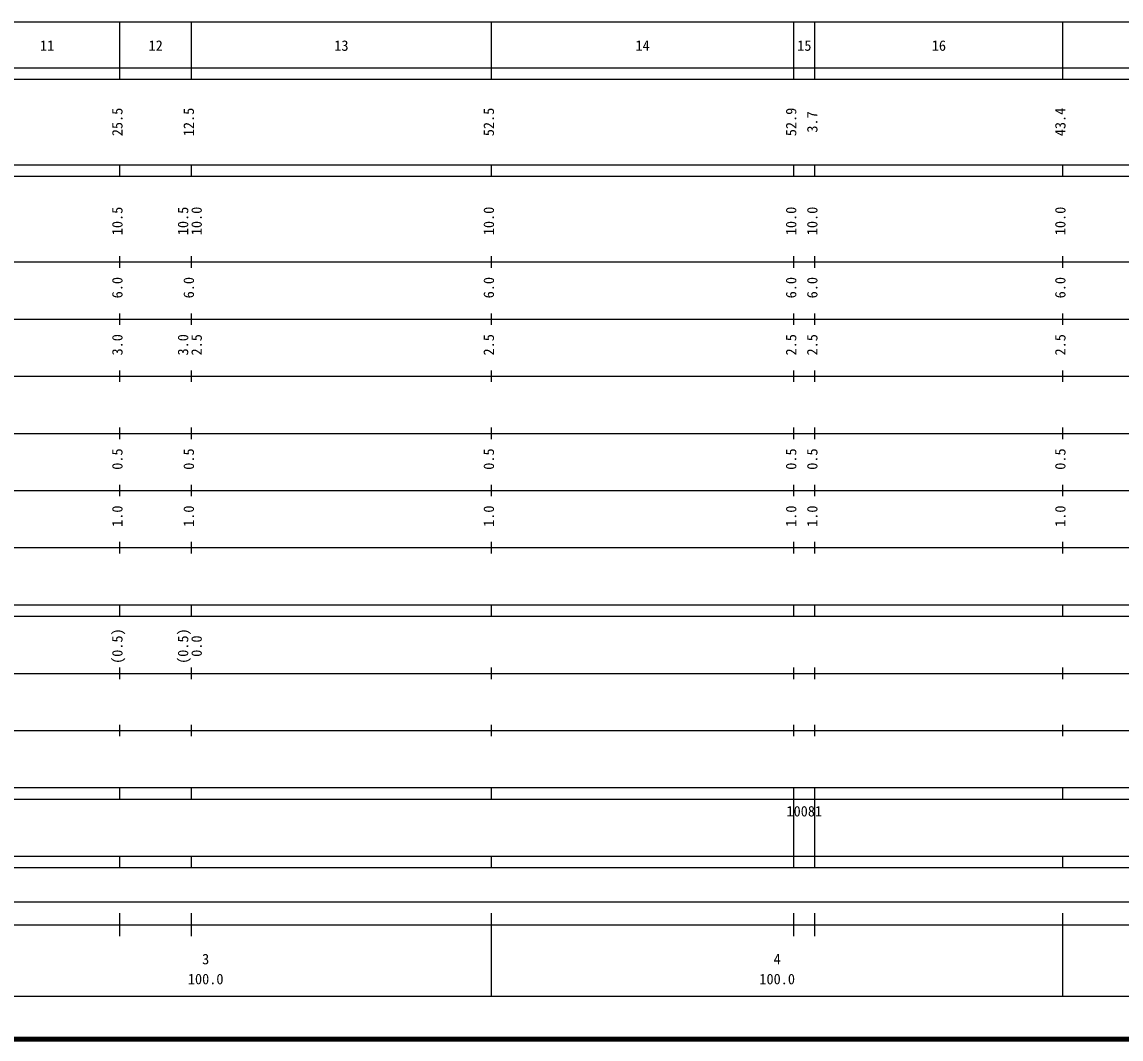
# Model space of a CAD drawing. Units: millimetres, scale not verified. Extents: x 40000 to 680000, y 20000 to 380000.
# Drawn here: x 285858 to 478166, y 20000 to 198000 of the extents above; entities that cross this region are included whole.
import ezdxf
from ezdxf.enums import TextEntityAlignment as Align

# ---------------------------------------------------------------- set-up
doc = ezdxf.new("R2010")
doc.units = ezdxf.units.MM
doc.header["$LTSCALE"] = 1000
doc.layers.add('S-TTL', color=2, linetype='Continuous', lineweight=140)
doc.layers.add('S-TTL-BAND', color=7, linetype='Continuous', lineweight=25)
doc.styles.add('ＭＳ ゴシック', font='')
doc.styles.get('ＭＳ ゴシック').set_extended_font_data('MS Gothic')

msp = doc.modelspace()

# ---------------------------------------------------------------- linework, layer by layer
at = {"layer": 'S-TTL'}
msp.add_line((40000, 20000), (680000, 20000), dxfattribs=at)
at = {"layer": 'S-TTL-BAND'}
for p, q in [((68000, 198000), (579000, 198000)), ((303000, 188000), (303000, 198000)), ((315500, 188000), (315500, 198000)), ((368000, 188000), (368000, 198000)), ((420900, 188000), (420900, 198000)), ((424600, 188000), (424600, 198000)), ((468000, 188000), (468000, 198000)), ((40000, 190000), (579000, 190000)), ((40000, 188000), (579000, 188000)), ((40000, 173000), (579000, 173000)), ((303000, 171000), (303000, 173000)), ((315500, 171000), (315500, 173000)), ((368000, 171000), (368000, 173000)), ((420900, 171000), (420900, 173000)), ((424600, 171000), (424600, 173000)), ((468000, 171000), (468000, 173000)), ((40000, 171000), (579000, 171000)), ((40000, 156000), (579000, 156000)), ((303000, 155000), (303000, 157000)), ((315500, 155000), (315500, 157000)), ((368000, 155000), (368000, 157000)), ((420900, 155000), (420900, 157000)), ((424600, 155000), (424600, 157000)), ((468000, 155000), (468000, 157000)), ((303000, 145000), (303000, 147000)), ((315500, 145000), (315500, 147000)), ((368000, 145000), (368000, 147000)), ((420900, 145000), (420900, 147000)), ((424600, 145000), (424600, 147000)), ((468000, 145000), (468000, 147000)), ((46000, 146000), (579000, 146000)), ((303000, 135000), (303000, 137000)), ((315500, 135000), (315500, 137000)), ((368000, 135000), (368000, 137000)), ((420900, 135000), (420900, 137000)), ((424600, 135000), (424600, 137000)), ((468000, 135000), (468000, 137000)), ((52000, 136000), (579000, 136000)), ((303000, 125000), (303000, 127000)), ((315500, 125000), (315500, 127000)), ((368000, 125000), (368000, 127000)), ((420900, 125000), (420900, 127000)), ((424600, 125000), (424600, 127000)), ((468000, 125000), (468000, 127000)), ((46000, 126000), (579000, 126000)), ((52000, 116000), (579000, 116000)), ((303000, 115000), (303000, 117000)), ((315500, 115000), (315500, 117000)), ((368000, 115000), (368000, 117000)), ((420900, 115000), (420900, 117000)), ((424600, 115000), (424600, 117000)), ((468000, 115000), (468000, 117000)), ((46000, 106000), (579000, 106000)), ((303000, 105000), (303000, 107000)), ((315500, 105000), (315500, 107000)), ((368000, 105000), (368000, 107000)), ((420900, 105000), (420900, 107000)), ((424600, 105000), (424600, 107000)), ((468000, 105000), (468000, 107000)), ((40000, 96000), (579000, 96000)), ((303000, 94000), (303000, 96000)), ((315500, 94000), (315500, 96000)), ((368000, 94000), (368000, 96000)), ((420900, 94000), (420900, 96000)), ((424600, 94000), (424600, 96000)), ((468000, 94000), (468000, 96000)), ((40000, 94000), (579000, 94000)), ((303000, 83000), (303000, 85000)), ((315500, 83000), (315500, 85000)), ((368000, 83000), (368000, 85000)), ((420900, 83000), (420900, 85000)), ((424600, 83000), (424600, 85000)), ((468000, 83000), (468000, 85000)), ((49000, 84000), (579000, 84000)), ((40000, 74000), (579000, 74000)), ((303000, 73000), (303000, 75000)), ((315500, 73000), (315500, 75000)), ((368000, 73000), (368000, 75000)), ((420900, 73000), (420900, 75000)), ((424600, 73000), (424600, 75000)), ((468000, 73000), (468000, 75000)), ((40000, 64000), (579000, 64000)), ((303000, 62000), (303000, 64000)), ((315500, 62000), (315500, 64000)), ((368000, 62000), (368000, 64000)), ((420900, 62000), (420900, 64000)), ((424600, 62000), (424600, 64000)), ((468000, 62000), (468000, 64000)), ((40000, 62000), (579000, 62000)), ((420900, 52000), (420900, 62000)), ((424600, 52000), (424600, 62000)), ((40000, 52000), (579000, 52000)), ((303000, 50000), (303000, 52000)), ((315500, 50000), (315500, 52000)), ((368000, 50000), (368000, 52000)), ((420900, 50000), (420900, 52000)), ((424600, 50000), (424600, 52000)), ((468000, 50000), (468000, 52000)), ((40000, 50000), (579000, 50000)), ((71000, 44000), (565000, 44000)), ((303000, 38000), (303000, 42000)), ((315500, 38000), (315500, 42000)), ((368000, 27500), (368000, 42000)), ((420900, 38000), (420900, 42000)), ((424600, 38000), (424600, 42000)), ((468000, 27500), (468000, 42000)), ((40000, 40000), (579000, 40000)), ((68000, 27500), (579000, 27500))]:
    msp.add_line(p, q, dxfattribs=at)

# ---------------------------------------------------------------- texts
at = {"layer": 'S-TTL-BAND', "style": 'ＭＳ ゴシック'}
for s, p in [('11', (290250, 192405)), ('12', (309250, 192405)), ('13', (341750, 192405)), ('14', (394450, 192405)), ('15', (422750, 192405)), ('16', (446300, 192405)), ('3', (318000, 32523)), ('4', (418000, 32523)), ('100.0', (318000, 29033)), ('100.0', (418000, 29033))]:
    msp.add_text(s, height=1833, dxfattribs=at).set_placement(p, align=Align.BOTTOM_CENTER)
for s, p in [('25.5', (304000, 180500)), ('12.5', (316500, 180500)), ('52.5', (369000, 180500)), ('52.9', (421900, 180500)), ('43.4', (469000, 180500)), ('3.7', (425600, 180500)), ('10.5', (304000, 163174)), ('10.5', (315500, 163174)), ('10.0', (317870, 163174)), ('10.0', (369000, 163174)), ('10.0', (421900, 163174)), ('10.0', (425600, 163174)), ('10.0', (469000, 163174)), ('6.0', (304000, 151500)), ('6.0', (316500, 151500)), ('6.0', (369000, 151500)), ('6.0', (421900, 151500)), ('6.0', (425600, 151500)), ('6.0', (469000, 151500)), ('3.0', (304000, 141500)), ('3.0', (315500, 141500)), ('2.5', (317870, 141500)), ('2.5', (369000, 141500)), ('2.5', (421900, 141500)), ('2.5', (425600, 141500)), ('2.5', (469000, 141500)), ('0.5', (304000, 121500)), ('0.5', (316500, 121500)), ('0.5', (369000, 121500)), ('0.5', (421900, 121500)), ('0.5', (425600, 121500)), ('0.5', (469000, 121500)), ('1.0', (304000, 111500)), ('1.0', (316500, 111500)), ('1.0', (369000, 111500)), ('1.0', (421900, 111500)), ('1.0', (425600, 111500)), ('1.0', (469000, 111500)), ('(0.5)', (304000, 88764)), ('(0.5)', (315500, 88764)), ('0.0', (317870, 88764))]:
    msp.add_text(s, height=1833, rotation=90, dxfattribs=at).set_placement(p, align=Align.BOTTOM_CENTER)
msp.add_text('10081', height=1833, dxfattribs=at).set_placement((419625, 58405), align=Align.BOTTOM_LEFT)

doc.saveas('drawing.dxf')
